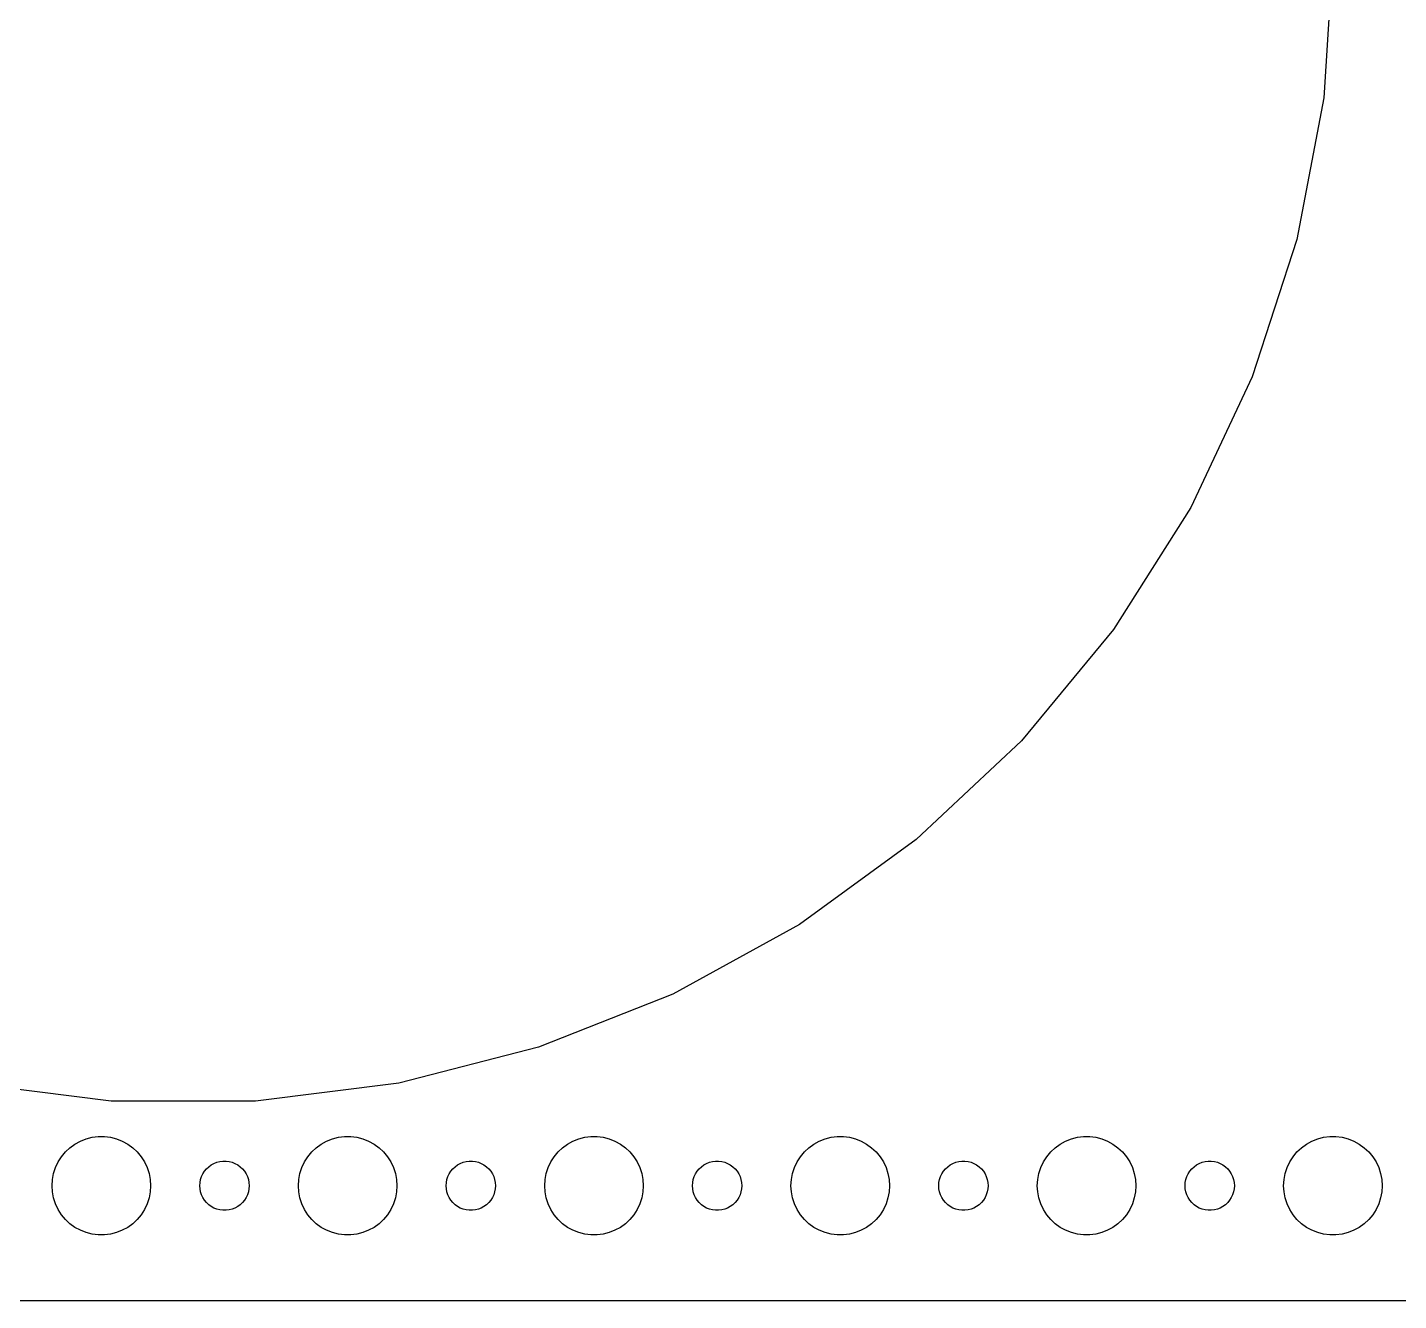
# Model space of a CAD drawing. Header units: metres. Extents: x -232 to 232, y -82 to 82.
# Drawn here: x -154.5 to -71, y -82 to -4.5 of the extents above; entities that cross this region are included whole.
import ezdxf

# ---------------------------------------------------------------- set-up
doc = ezdxf.new("R2010")
doc.units = ezdxf.units.M

msp = doc.modelspace()

# ---------------------------------------------------------------- linework, layer by layer
for p, q in [((-75, 0), (-75.552, -8.77332)), ((-75.552, -8.77332), (-77.1992, -17.4083)), ((-77.1992, -17.4083), (-79.9156, -25.7687)), ((-79.9156, -25.7687), (-83.6585, -33.7227)), ((-83.6585, -33.7227), (-88.3688, -41.145)), ((-88.3688, -41.145), (-93.9722, -47.9183)), ((-93.9722, -47.9183), (-100.38, -53.9359)), ((-100.38, -53.9359), (-107.492, -59.103)), ((-107.492, -59.103), (-115.195, -63.3379)), ((-115.195, -63.3379), (-123.369, -66.574)), ((-123.369, -66.574), (-131.883, -68.7601)), ((-149.395, -69.8619), (-158.117, -68.7601)), ((-131.883, -68.7601), (-140.605, -69.8619)), ((-140.605, -69.8619), (-149.395, -69.8619)), ((-151.912, -72.6885), (-151.607, -72.467)), ((-151.607, -72.467), (-151.277, -72.2855)), ((-151.277, -72.2855), (-150.927, -72.1468)), ((-150.927, -72.1468), (-150.562, -72.0531)), ((-150.562, -72.0531), (-150.188, -72.0059)), ((-150.188, -72.0059), (-149.812, -72.0059)), ((-149.812, -72.0059), (-149.438, -72.0531)), ((-149.438, -72.0531), (-149.073, -72.1468)), ((-149.073, -72.1468), (-148.723, -72.2855)), ((-148.723, -72.2855), (-148.393, -72.467)), ((-148.393, -72.467), (-148.088, -72.6885)), ((-136.912, -72.6885), (-136.607, -72.467)), ((-136.607, -72.467), (-136.277, -72.2855)), ((-136.277, -72.2855), (-135.927, -72.1468)), ((-135.927, -72.1468), (-135.562, -72.0531)), ((-135.562, -72.0531), (-135.188, -72.0059)), ((-135.188, -72.0059), (-134.812, -72.0059)), ((-134.812, -72.0059), (-134.438, -72.0531)), ((-134.438, -72.0531), (-134.073, -72.1468)), ((-134.073, -72.1468), (-133.723, -72.2855)), ((-133.723, -72.2855), (-133.393, -72.467)), ((-133.393, -72.467), (-133.088, -72.6885)), ((-121.912, -72.6885), (-121.607, -72.467)), ((-121.607, -72.467), (-121.277, -72.2855)), ((-121.277, -72.2855), (-120.927, -72.1468)), ((-120.927, -72.1468), (-120.562, -72.0531)), ((-120.562, -72.0531), (-120.188, -72.0059)), ((-120.188, -72.0059), (-119.812, -72.0059)), ((-119.812, -72.0059), (-119.438, -72.0531)), ((-119.438, -72.0531), (-119.073, -72.1468)), ((-119.073, -72.1468), (-118.723, -72.2855)), ((-118.723, -72.2855), (-118.393, -72.467)), ((-118.393, -72.467), (-118.088, -72.6885)), ((-106.912, -72.6885), (-106.607, -72.467)), ((-106.607, -72.467), (-106.277, -72.2855)), ((-106.277, -72.2855), (-105.927, -72.1468)), ((-105.927, -72.1468), (-105.562, -72.0531)), ((-105.562, -72.0531), (-105.188, -72.0059)), ((-105.188, -72.0059), (-104.812, -72.0059)), ((-104.812, -72.0059), (-104.438, -72.0531)), ((-104.438, -72.0531), (-104.073, -72.1468)), ((-104.073, -72.1468), (-103.723, -72.2855)), ((-103.723, -72.2855), (-103.393, -72.467)), ((-103.393, -72.467), (-103.088, -72.6885)), ((-91.9123, -72.6885), (-91.6075, -72.467)), ((-91.6075, -72.467), (-91.2773, -72.2855)), ((-91.2773, -72.2855), (-90.927, -72.1468)), ((-90.927, -72.1468), (-90.5621, -72.0531)), ((-90.5621, -72.0531), (-90.1884, -72.0059)), ((-90.1884, -72.0059), (-89.8116, -72.0059)), ((-89.8116, -72.0059), (-89.4379, -72.0531)), ((-89.4379, -72.0531), (-89.073, -72.1468)), ((-89.073, -72.1468), (-88.7227, -72.2855)), ((-88.7227, -72.2855), (-88.3925, -72.467)), ((-88.3925, -72.467), (-88.0877, -72.6885)), ((-76.9123, -72.6885), (-76.6075, -72.467)), ((-76.6075, -72.467), (-76.2773, -72.2855)), ((-76.2773, -72.2855), (-75.927, -72.1468)), ((-75.927, -72.1468), (-75.5621, -72.0531)), ((-75.5621, -72.0531), (-75.1884, -72.0059)), ((-75.1884, -72.0059), (-74.8116, -72.0059)), ((-74.8116, -72.0059), (-74.4379, -72.0531)), ((-74.4379, -72.0531), (-74.073, -72.1468)), ((-74.073, -72.1468), (-73.7227, -72.2855)), ((-73.7227, -72.2855), (-73.3925, -72.467)), ((-73.3925, -72.467), (-73.0877, -72.6885)), ((-152.629, -73.5547), (-152.427, -73.2366)), ((-152.427, -73.2366), (-152.187, -72.9464)), ((-152.187, -72.9464), (-151.912, -72.6885)), ((-148.088, -72.6885), (-147.813, -72.9464)), ((-147.813, -72.9464), (-147.573, -73.2366)), ((-147.573, -73.2366), (-147.371, -73.5547)), ((-137.629, -73.5547), (-137.427, -73.2366)), ((-137.427, -73.2366), (-137.187, -72.9464)), ((-137.187, -72.9464), (-136.912, -72.6885)), ((-133.088, -72.6885), (-132.813, -72.9464)), ((-132.813, -72.9464), (-132.573, -73.2366)), ((-132.573, -73.2366), (-132.371, -73.5547)), ((-122.629, -73.5547), (-122.427, -73.2366)), ((-122.427, -73.2366), (-122.187, -72.9464)), ((-122.187, -72.9464), (-121.912, -72.6885)), ((-118.088, -72.6885), (-117.813, -72.9464)), ((-117.813, -72.9464), (-117.573, -73.2366)), ((-117.573, -73.2366), (-117.371, -73.5547)), ((-107.629, -73.5547), (-107.427, -73.2366)), ((-107.427, -73.2366), (-107.187, -72.9464)), ((-107.187, -72.9464), (-106.912, -72.6885)), ((-103.088, -72.6885), (-102.813, -72.9464)), ((-102.813, -72.9464), (-102.573, -73.2366)), ((-102.573, -73.2366), (-102.371, -73.5547)), ((-92.6289, -73.5547), (-92.427, -73.2366)), ((-92.427, -73.2366), (-92.1869, -72.9464)), ((-92.1869, -72.9464), (-91.9123, -72.6885)), ((-88.0877, -72.6885), (-87.8131, -72.9464)), ((-87.8131, -72.9464), (-87.573, -73.2366)), ((-87.573, -73.2366), (-87.3711, -73.5547)), ((-77.6289, -73.5547), (-77.427, -73.2366)), ((-77.427, -73.2366), (-77.1869, -72.9464)), ((-77.1869, -72.9464), (-76.9123, -72.6885)), ((-73.0877, -72.6885), (-72.8131, -72.9464)), ((-72.8131, -72.9464), (-72.573, -73.2366)), ((-72.573, -73.2366), (-72.3711, -73.5547)), ((-152.976, -74.624), (-152.906, -74.2539)), ((-152.906, -74.2539), (-152.789, -73.8956)), ((-152.789, -73.8956), (-152.629, -73.5547)), ((-147.371, -73.5547), (-147.211, -73.8956)), ((-147.211, -73.8956), (-147.094, -74.2539)), ((-147.094, -74.2539), (-147.024, -74.624)), ((-143.895, -74.4478), (-143.814, -74.2774)), ((-143.814, -74.2774), (-143.714, -74.1183)), ((-143.714, -74.1183), (-143.593, -73.9732)), ((-143.593, -73.9732), (-143.456, -73.8442)), ((-143.456, -73.8442), (-143.304, -73.7335)), ((-143.304, -73.7335), (-143.139, -73.6428)), ((-143.139, -73.6428), (-142.964, -73.5734)), ((-142.964, -73.5734), (-142.781, -73.5266)), ((-142.781, -73.5266), (-142.594, -73.503)), ((-142.594, -73.503), (-142.406, -73.503)), ((-142.406, -73.503), (-142.219, -73.5266)), ((-142.219, -73.5266), (-142.036, -73.5734)), ((-142.036, -73.5734), (-141.861, -73.6428)), ((-141.861, -73.6428), (-141.696, -73.7335)), ((-141.696, -73.7335), (-141.544, -73.8442)), ((-141.544, -73.8442), (-141.407, -73.9732)), ((-141.407, -73.9732), (-141.286, -74.1183)), ((-141.286, -74.1183), (-141.186, -74.2774)), ((-141.186, -74.2774), (-141.105, -74.4478)), ((-137.976, -74.624), (-137.906, -74.2539)), ((-137.906, -74.2539), (-137.789, -73.8956)), ((-137.789, -73.8956), (-137.629, -73.5547)), ((-132.371, -73.5547), (-132.211, -73.8956)), ((-132.211, -73.8956), (-132.094, -74.2539)), ((-132.094, -74.2539), (-132.024, -74.624)), ((-128.895, -74.4478), (-128.814, -74.2774)), ((-128.814, -74.2774), (-128.714, -74.1183)), ((-128.714, -74.1183), (-128.593, -73.9732)), ((-128.593, -73.9732), (-128.456, -73.8442)), ((-128.456, -73.8442), (-128.304, -73.7335)), ((-128.304, -73.7335), (-128.139, -73.6428)), ((-128.139, -73.6428), (-127.964, -73.5734)), ((-127.964, -73.5734), (-127.781, -73.5266)), ((-127.781, -73.5266), (-127.594, -73.503)), ((-127.594, -73.503), (-127.406, -73.503)), ((-127.406, -73.503), (-127.219, -73.5266)), ((-127.219, -73.5266), (-127.036, -73.5734)), ((-127.036, -73.5734), (-126.861, -73.6428)), ((-126.861, -73.6428), (-126.696, -73.7335)), ((-126.696, -73.7335), (-126.544, -73.8442)), ((-126.544, -73.8442), (-126.407, -73.9732)), ((-126.407, -73.9732), (-126.286, -74.1183)), ((-126.286, -74.1183), (-126.186, -74.2774)), ((-126.186, -74.2774), (-126.105, -74.4478)), ((-122.976, -74.624), (-122.906, -74.2539)), ((-122.906, -74.2539), (-122.789, -73.8956)), ((-122.789, -73.8956), (-122.629, -73.5547)), ((-117.371, -73.5547), (-117.211, -73.8956)), ((-117.211, -73.8956), (-117.094, -74.2539)), ((-117.094, -74.2539), (-117.024, -74.624)), ((-113.895, -74.4478), (-113.814, -74.2774)), ((-113.814, -74.2774), (-113.714, -74.1183)), ((-113.714, -74.1183), (-113.593, -73.9732)), ((-113.593, -73.9732), (-113.456, -73.8442)), ((-113.456, -73.8442), (-113.304, -73.7335)), ((-113.304, -73.7335), (-113.139, -73.6428)), ((-113.139, -73.6428), (-112.964, -73.5734)), ((-112.964, -73.5734), (-112.781, -73.5266)), ((-112.781, -73.5266), (-112.594, -73.503)), ((-112.594, -73.503), (-112.406, -73.503)), ((-112.406, -73.503), (-112.219, -73.5266)), ((-112.219, -73.5266), (-112.036, -73.5734)), ((-112.036, -73.5734), (-111.861, -73.6428)), ((-111.861, -73.6428), (-111.696, -73.7335)), ((-111.696, -73.7335), (-111.544, -73.8442)), ((-111.544, -73.8442), (-111.407, -73.9732)), ((-111.407, -73.9732), (-111.286, -74.1183)), ((-111.286, -74.1183), (-111.186, -74.2774)), ((-111.186, -74.2774), (-111.105, -74.4478)), ((-107.976, -74.624), (-107.906, -74.2539)), ((-107.906, -74.2539), (-107.789, -73.8956)), ((-107.789, -73.8956), (-107.629, -73.5547)), ((-102.371, -73.5547), (-102.211, -73.8956)), ((-102.211, -73.8956), (-102.094, -74.2539)), ((-102.094, -74.2539), (-102.024, -74.624)), ((-98.8947, -74.4478), (-98.8145, -74.2774)), ((-98.8145, -74.2774), (-98.7135, -74.1183)), ((-98.7135, -74.1183), (-98.5934, -73.9732)), ((-98.5934, -73.9732), (-98.4561, -73.8442)), ((-98.4561, -73.8442), (-98.3037, -73.7335)), ((-98.3037, -73.7335), (-98.1387, -73.6428)), ((-98.1387, -73.6428), (-97.9635, -73.5734)), ((-97.9635, -73.5734), (-97.7811, -73.5266)), ((-97.7811, -73.5266), (-97.5942, -73.503)), ((-97.5942, -73.503), (-97.4058, -73.503)), ((-97.4058, -73.503), (-97.2189, -73.5266)), ((-97.2189, -73.5266), (-97.0365, -73.5734)), ((-97.0365, -73.5734), (-96.8613, -73.6428)), ((-96.8613, -73.6428), (-96.6963, -73.7335)), ((-96.6963, -73.7335), (-96.5439, -73.8442)), ((-96.5439, -73.8442), (-96.4065, -73.9732)), ((-96.4065, -73.9732), (-96.2865, -74.1183)), ((-96.2865, -74.1183), (-96.1855, -74.2774)), ((-96.1855, -74.2774), (-96.1053, -74.4478)), ((-92.9763, -74.624), (-92.9057, -74.2539)), ((-92.9057, -74.2539), (-92.7893, -73.8956)), ((-92.7893, -73.8956), (-92.6289, -73.5547)), ((-87.3711, -73.5547), (-87.2107, -73.8956)), ((-87.2107, -73.8956), (-87.0943, -74.2539)), ((-87.0943, -74.2539), (-87.0237, -74.624)), ((-83.8947, -74.4478), (-83.8145, -74.2774)), ((-83.8145, -74.2774), (-83.7135, -74.1183)), ((-83.7135, -74.1183), (-83.5934, -73.9732)), ((-83.5934, -73.9732), (-83.4561, -73.8442)), ((-83.4561, -73.8442), (-83.3037, -73.7335)), ((-83.3037, -73.7335), (-83.1387, -73.6428)), ((-83.1387, -73.6428), (-82.9635, -73.5734)), ((-82.9635, -73.5734), (-82.7811, -73.5266)), ((-82.7811, -73.5266), (-82.5942, -73.503)), ((-82.5942, -73.503), (-82.4058, -73.503)), ((-82.4058, -73.503), (-82.2189, -73.5266)), ((-82.2189, -73.5266), (-82.0365, -73.5734)), ((-82.0365, -73.5734), (-81.8613, -73.6428)), ((-81.8613, -73.6428), (-81.6963, -73.7335)), ((-81.6963, -73.7335), (-81.5439, -73.8442)), ((-81.5439, -73.8442), (-81.4065, -73.9732)), ((-81.4065, -73.9732), (-81.2865, -74.1183)), ((-81.2865, -74.1183), (-81.1855, -74.2774)), ((-81.1855, -74.2774), (-81.1053, -74.4478)), ((-77.9763, -74.624), (-77.9057, -74.2539)), ((-77.9057, -74.2539), (-77.7893, -73.8956)), ((-77.7893, -73.8956), (-77.6289, -73.5547)), ((-72.3711, -73.5547), (-72.2107, -73.8956)), ((-72.2107, -73.8956), (-72.0943, -74.2539)), ((-72.0943, -74.2539), (-72.0237, -74.624)), ((-153, -75), (-152.976, -74.624)), ((-152.976, -75.376), (-153, -75)), ((-147.024, -74.624), (-147, -75)), ((-147, -75), (-147.024, -75.376)), ((-144, -75), (-143.988, -74.812)), ((-143.988, -75.188), (-144, -75)), ((-143.988, -74.812), (-143.953, -74.627)), ((-143.953, -74.627), (-143.895, -74.4478)), ((-141.105, -74.4478), (-141.047, -74.627)), ((-141.047, -74.627), (-141.012, -74.812)), ((-141.012, -74.812), (-141, -75)), ((-141, -75), (-141.012, -75.188)), ((-138, -75), (-137.976, -74.624)), ((-137.976, -75.376), (-138, -75)), ((-132.024, -74.624), (-132, -75)), ((-132, -75), (-132.024, -75.376)), ((-129, -75), (-128.988, -74.812)), ((-128.988, -75.188), (-129, -75)), ((-128.988, -74.812), (-128.953, -74.627)), ((-128.953, -74.627), (-128.895, -74.4478)), ((-126.105, -74.4478), (-126.047, -74.627)), ((-126.047, -74.627), (-126.012, -74.812)), ((-126.012, -74.812), (-126, -75)), ((-126, -75), (-126.012, -75.188)), ((-123, -75), (-122.976, -74.624)), ((-122.976, -75.376), (-123, -75)), ((-117.024, -74.624), (-117, -75)), ((-117, -75), (-117.024, -75.376)), ((-114, -75), (-113.988, -74.812)), ((-113.988, -75.188), (-114, -75)), ((-113.988, -74.812), (-113.953, -74.627)), ((-113.953, -74.627), (-113.895, -74.4478)), ((-111.105, -74.4478), (-111.047, -74.627)), ((-111.047, -74.627), (-111.012, -74.812)), ((-111.012, -74.812), (-111, -75)), ((-111, -75), (-111.012, -75.188)), ((-108, -75), (-107.976, -74.624)), ((-107.976, -75.376), (-108, -75)), ((-102.024, -74.624), (-102, -75)), ((-102, -75), (-102.024, -75.376)), ((-99, -75), (-98.9882, -74.812)), ((-98.9882, -75.188), (-99, -75)), ((-98.9882, -74.812), (-98.9529, -74.627)), ((-98.9529, -74.627), (-98.8947, -74.4478)), ((-96.1053, -74.4478), (-96.0471, -74.627)), ((-96.0471, -74.627), (-96.0118, -74.812)), ((-96.0118, -74.812), (-96, -75)), ((-96, -75), (-96.0118, -75.188)), ((-93, -75), (-92.9763, -74.624)), ((-92.9763, -75.376), (-93, -75)), ((-87.0237, -74.624), (-87, -75)), ((-87, -75), (-87.0237, -75.376)), ((-84, -75), (-83.9882, -74.812)), ((-83.9882, -75.188), (-84, -75)), ((-83.9882, -74.812), (-83.9529, -74.627)), ((-83.9529, -74.627), (-83.8947, -74.4478)), ((-81.1053, -74.4478), (-81.0471, -74.627)), ((-81.0471, -74.627), (-81.0118, -74.812)), ((-81.0118, -74.812), (-81, -75)), ((-81, -75), (-81.0118, -75.188)), ((-78, -75), (-77.9763, -74.624)), ((-77.9763, -75.376), (-78, -75)), ((-72.0237, -74.624), (-72, -75)), ((-72, -75), (-72.0237, -75.376)), ((-152.906, -75.7461), (-152.976, -75.376)), ((-152.789, -76.1044), (-152.906, -75.7461)), ((-147.094, -75.7461), (-147.211, -76.1044)), ((-147.024, -75.376), (-147.094, -75.7461)), ((-143.953, -75.373), (-143.988, -75.188)), ((-143.895, -75.5522), (-143.953, -75.373)), ((-143.814, -75.7226), (-143.895, -75.5522)), ((-143.714, -75.8817), (-143.814, -75.7226)), ((-143.593, -76.0268), (-143.714, -75.8817)), ((-141.286, -75.8817), (-141.407, -76.0268)), ((-141.186, -75.7226), (-141.286, -75.8817)), ((-141.105, -75.5522), (-141.186, -75.7226)), ((-141.047, -75.373), (-141.105, -75.5522)), ((-141.012, -75.188), (-141.047, -75.373)), ((-137.906, -75.7461), (-137.976, -75.376)), ((-137.789, -76.1044), (-137.906, -75.7461)), ((-132.094, -75.7461), (-132.211, -76.1044)), ((-132.024, -75.376), (-132.094, -75.7461)), ((-128.953, -75.373), (-128.988, -75.188)), ((-128.895, -75.5522), (-128.953, -75.373)), ((-128.814, -75.7226), (-128.895, -75.5522)), ((-128.714, -75.8817), (-128.814, -75.7226)), ((-128.593, -76.0268), (-128.714, -75.8817)), ((-126.286, -75.8817), (-126.407, -76.0268)), ((-126.186, -75.7226), (-126.286, -75.8817)), ((-126.105, -75.5522), (-126.186, -75.7226)), ((-126.047, -75.373), (-126.105, -75.5522)), ((-126.012, -75.188), (-126.047, -75.373)), ((-122.906, -75.7461), (-122.976, -75.376)), ((-122.789, -76.1044), (-122.906, -75.7461)), ((-117.094, -75.7461), (-117.211, -76.1044)), ((-117.024, -75.376), (-117.094, -75.7461)), ((-113.953, -75.373), (-113.988, -75.188)), ((-113.895, -75.5522), (-113.953, -75.373)), ((-113.814, -75.7226), (-113.895, -75.5522)), ((-113.714, -75.8817), (-113.814, -75.7226)), ((-113.593, -76.0268), (-113.714, -75.8817)), ((-111.286, -75.8817), (-111.407, -76.0268)), ((-111.186, -75.7226), (-111.286, -75.8817)), ((-111.105, -75.5522), (-111.186, -75.7226)), ((-111.047, -75.373), (-111.105, -75.5522)), ((-111.012, -75.188), (-111.047, -75.373)), ((-107.906, -75.7461), (-107.976, -75.376)), ((-107.789, -76.1044), (-107.906, -75.7461)), ((-102.094, -75.7461), (-102.211, -76.1044)), ((-102.024, -75.376), (-102.094, -75.7461)), ((-98.9529, -75.373), (-98.9882, -75.188)), ((-98.8947, -75.5522), (-98.9529, -75.373)), ((-98.8145, -75.7226), (-98.8947, -75.5522)), ((-98.7135, -75.8817), (-98.8145, -75.7226)), ((-98.5934, -76.0268), (-98.7135, -75.8817)), ((-96.2865, -75.8817), (-96.4065, -76.0268)), ((-96.1855, -75.7226), (-96.2865, -75.8817)), ((-96.1053, -75.5522), (-96.1855, -75.7226)), ((-96.0471, -75.373), (-96.1053, -75.5522)), ((-96.0118, -75.188), (-96.0471, -75.373)), ((-92.9057, -75.7461), (-92.9763, -75.376)), ((-92.7893, -76.1044), (-92.9057, -75.7461)), ((-87.0943, -75.7461), (-87.2107, -76.1044)), ((-87.0237, -75.376), (-87.0943, -75.7461)), ((-83.9529, -75.373), (-83.9882, -75.188)), ((-83.8947, -75.5522), (-83.9529, -75.373)), ((-83.8145, -75.7226), (-83.8947, -75.5522)), ((-83.7135, -75.8817), (-83.8145, -75.7226)), ((-83.5934, -76.0268), (-83.7135, -75.8817)), ((-81.2865, -75.8817), (-81.4065, -76.0268)), ((-81.1855, -75.7226), (-81.2865, -75.8817)), ((-81.1053, -75.5522), (-81.1855, -75.7226)), ((-81.0471, -75.373), (-81.1053, -75.5522)), ((-81.0118, -75.188), (-81.0471, -75.373)), ((-77.9057, -75.7461), (-77.9763, -75.376)), ((-77.7893, -76.1044), (-77.9057, -75.7461)), ((-72.0943, -75.7461), (-72.2107, -76.1044)), ((-72.0237, -75.376), (-72.0943, -75.7461)), ((-152.629, -76.4453), (-152.789, -76.1044)), ((-152.427, -76.7634), (-152.629, -76.4453)), ((-152.187, -77.0536), (-152.427, -76.7634)), ((-147.573, -76.7634), (-147.813, -77.0536)), ((-147.371, -76.4453), (-147.573, -76.7634)), ((-147.211, -76.1044), (-147.371, -76.4453)), ((-143.456, -76.1558), (-143.593, -76.0268)), ((-143.304, -76.2665), (-143.456, -76.1558)), ((-143.139, -76.3572), (-143.304, -76.2665)), ((-142.964, -76.4266), (-143.139, -76.3572)), ((-142.781, -76.4734), (-142.964, -76.4266)), ((-142.594, -76.497), (-142.781, -76.4734)), ((-142.406, -76.497), (-142.594, -76.497)), ((-142.219, -76.4734), (-142.406, -76.497)), ((-142.036, -76.4266), (-142.219, -76.4734)), ((-141.861, -76.3572), (-142.036, -76.4266)), ((-141.696, -76.2665), (-141.861, -76.3572)), ((-141.544, -76.1558), (-141.696, -76.2665)), ((-141.407, -76.0268), (-141.544, -76.1558)), ((-137.629, -76.4453), (-137.789, -76.1044)), ((-137.427, -76.7634), (-137.629, -76.4453)), ((-137.187, -77.0536), (-137.427, -76.7634)), ((-132.573, -76.7634), (-132.813, -77.0536)), ((-132.371, -76.4453), (-132.573, -76.7634)), ((-132.211, -76.1044), (-132.371, -76.4453)), ((-128.456, -76.1558), (-128.593, -76.0268)), ((-128.304, -76.2665), (-128.456, -76.1558)), ((-128.139, -76.3572), (-128.304, -76.2665)), ((-127.964, -76.4266), (-128.139, -76.3572)), ((-127.781, -76.4734), (-127.964, -76.4266)), ((-127.594, -76.497), (-127.781, -76.4734)), ((-127.406, -76.497), (-127.594, -76.497)), ((-127.219, -76.4734), (-127.406, -76.497)), ((-127.036, -76.4266), (-127.219, -76.4734)), ((-126.861, -76.3572), (-127.036, -76.4266)), ((-126.696, -76.2665), (-126.861, -76.3572)), ((-126.544, -76.1558), (-126.696, -76.2665)), ((-126.407, -76.0268), (-126.544, -76.1558)), ((-122.629, -76.4453), (-122.789, -76.1044)), ((-122.427, -76.7634), (-122.629, -76.4453)), ((-122.187, -77.0536), (-122.427, -76.7634)), ((-117.573, -76.7634), (-117.813, -77.0536)), ((-117.371, -76.4453), (-117.573, -76.7634)), ((-117.211, -76.1044), (-117.371, -76.4453)), ((-113.456, -76.1558), (-113.593, -76.0268)), ((-113.304, -76.2665), (-113.456, -76.1558)), ((-113.139, -76.3572), (-113.304, -76.2665)), ((-112.964, -76.4266), (-113.139, -76.3572)), ((-112.781, -76.4734), (-112.964, -76.4266)), ((-112.594, -76.497), (-112.781, -76.4734)), ((-112.406, -76.497), (-112.594, -76.497)), ((-112.219, -76.4734), (-112.406, -76.497)), ((-112.036, -76.4266), (-112.219, -76.4734)), ((-111.861, -76.3572), (-112.036, -76.4266)), ((-111.696, -76.2665), (-111.861, -76.3572)), ((-111.544, -76.1558), (-111.696, -76.2665)), ((-111.407, -76.0268), (-111.544, -76.1558)), ((-107.629, -76.4453), (-107.789, -76.1044)), ((-107.427, -76.7634), (-107.629, -76.4453)), ((-107.187, -77.0536), (-107.427, -76.7634)), ((-102.573, -76.7634), (-102.813, -77.0536)), ((-102.371, -76.4453), (-102.573, -76.7634)), ((-102.211, -76.1044), (-102.371, -76.4453)), ((-98.4561, -76.1558), (-98.5934, -76.0268)), ((-98.3037, -76.2665), (-98.4561, -76.1558)), ((-98.1387, -76.3572), (-98.3037, -76.2665)), ((-97.9635, -76.4266), (-98.1387, -76.3572)), ((-97.7811, -76.4734), (-97.9635, -76.4266)), ((-97.5942, -76.497), (-97.7811, -76.4734)), ((-97.4058, -76.497), (-97.5942, -76.497)), ((-97.2189, -76.4734), (-97.4058, -76.497)), ((-97.0365, -76.4266), (-97.2189, -76.4734)), ((-96.8613, -76.3572), (-97.0365, -76.4266)), ((-96.6963, -76.2665), (-96.8613, -76.3572)), ((-96.5439, -76.1558), (-96.6963, -76.2665)), ((-96.4065, -76.0268), (-96.5439, -76.1558)), ((-92.6289, -76.4453), (-92.7893, -76.1044)), ((-92.427, -76.7634), (-92.6289, -76.4453)), ((-92.1869, -77.0536), (-92.427, -76.7634)), ((-87.573, -76.7634), (-87.8131, -77.0536)), ((-87.3711, -76.4453), (-87.573, -76.7634)), ((-87.2107, -76.1044), (-87.3711, -76.4453)), ((-83.4561, -76.1558), (-83.5934, -76.0268)), ((-83.3037, -76.2665), (-83.4561, -76.1558)), ((-83.1387, -76.3572), (-83.3037, -76.2665)), ((-82.9635, -76.4266), (-83.1387, -76.3572)), ((-82.7811, -76.4734), (-82.9635, -76.4266)), ((-82.5942, -76.497), (-82.7811, -76.4734)), ((-82.4058, -76.497), (-82.5942, -76.497)), ((-82.2189, -76.4734), (-82.4058, -76.497)), ((-82.0365, -76.4266), (-82.2189, -76.4734)), ((-81.8613, -76.3572), (-82.0365, -76.4266)), ((-81.6963, -76.2665), (-81.8613, -76.3572)), ((-81.5439, -76.1558), (-81.6963, -76.2665)), ((-81.4065, -76.0268), (-81.5439, -76.1558)), ((-77.6289, -76.4453), (-77.7893, -76.1044)), ((-77.427, -76.7634), (-77.6289, -76.4453)), ((-77.1869, -77.0536), (-77.427, -76.7634)), ((-72.573, -76.7634), (-72.8131, -77.0536)), ((-72.3711, -76.4453), (-72.573, -76.7634)), ((-72.2107, -76.1044), (-72.3711, -76.4453)), ((-151.912, -77.3115), (-152.187, -77.0536)), ((-151.607, -77.533), (-151.912, -77.3115)), ((-151.277, -77.7145), (-151.607, -77.533)), ((-148.393, -77.533), (-148.723, -77.7145)), ((-148.088, -77.3115), (-148.393, -77.533)), ((-147.813, -77.0536), (-148.088, -77.3115)), ((-136.912, -77.3115), (-137.187, -77.0536)), ((-136.607, -77.533), (-136.912, -77.3115)), ((-136.277, -77.7145), (-136.607, -77.533)), ((-133.393, -77.533), (-133.723, -77.7145)), ((-133.088, -77.3115), (-133.393, -77.533)), ((-132.813, -77.0536), (-133.088, -77.3115)), ((-121.912, -77.3115), (-122.187, -77.0536)), ((-121.607, -77.533), (-121.912, -77.3115)), ((-121.277, -77.7145), (-121.607, -77.533)), ((-118.393, -77.533), (-118.723, -77.7145)), ((-118.088, -77.3115), (-118.393, -77.533)), ((-117.813, -77.0536), (-118.088, -77.3115)), ((-106.912, -77.3115), (-107.187, -77.0536)), ((-106.607, -77.533), (-106.912, -77.3115)), ((-106.277, -77.7145), (-106.607, -77.533)), ((-103.393, -77.533), (-103.723, -77.7145)), ((-103.088, -77.3115), (-103.393, -77.533)), ((-102.813, -77.0536), (-103.088, -77.3115)), ((-91.9123, -77.3115), (-92.1869, -77.0536)), ((-91.6075, -77.533), (-91.9123, -77.3115)), ((-91.2773, -77.7145), (-91.6075, -77.533)), ((-88.3925, -77.533), (-88.7227, -77.7145)), ((-88.0877, -77.3115), (-88.3925, -77.533)), ((-87.8131, -77.0536), (-88.0877, -77.3115)), ((-76.9123, -77.3115), (-77.1869, -77.0536)), ((-76.6075, -77.533), (-76.9123, -77.3115)), ((-76.2773, -77.7145), (-76.6075, -77.533)), ((-73.3925, -77.533), (-73.7227, -77.7145)), ((-73.0877, -77.3115), (-73.3925, -77.533)), ((-72.8131, -77.0536), (-73.0877, -77.3115)), ((-150.927, -77.8532), (-151.277, -77.7145)), ((-150.562, -77.9469), (-150.927, -77.8532)), ((-150.188, -77.9941), (-150.562, -77.9469)), ((-149.812, -77.9941), (-150.188, -77.9941)), ((-149.438, -77.9469), (-149.812, -77.9941)), ((-149.073, -77.8532), (-149.438, -77.9469)), ((-148.723, -77.7145), (-149.073, -77.8532)), ((-135.927, -77.8532), (-136.277, -77.7145)), ((-135.562, -77.9469), (-135.927, -77.8532)), ((-135.188, -77.9941), (-135.562, -77.9469)), ((-134.812, -77.9941), (-135.188, -77.9941)), ((-134.438, -77.9469), (-134.812, -77.9941)), ((-134.073, -77.8532), (-134.438, -77.9469)), ((-133.723, -77.7145), (-134.073, -77.8532)), ((-120.927, -77.8532), (-121.277, -77.7145)), ((-120.562, -77.9469), (-120.927, -77.8532)), ((-120.188, -77.9941), (-120.562, -77.9469)), ((-119.812, -77.9941), (-120.188, -77.9941)), ((-119.438, -77.9469), (-119.812, -77.9941)), ((-119.073, -77.8532), (-119.438, -77.9469)), ((-118.723, -77.7145), (-119.073, -77.8532)), ((-105.927, -77.8532), (-106.277, -77.7145)), ((-105.562, -77.9469), (-105.927, -77.8532)), ((-105.188, -77.9941), (-105.562, -77.9469)), ((-104.812, -77.9941), (-105.188, -77.9941)), ((-104.438, -77.9469), (-104.812, -77.9941)), ((-104.073, -77.8532), (-104.438, -77.9469)), ((-103.723, -77.7145), (-104.073, -77.8532)), ((-90.927, -77.8532), (-91.2773, -77.7145)), ((-90.5621, -77.9469), (-90.927, -77.8532)), ((-90.1884, -77.9941), (-90.5621, -77.9469)), ((-89.8116, -77.9941), (-90.1884, -77.9941)), ((-89.4379, -77.9469), (-89.8116, -77.9941)), ((-89.073, -77.8532), (-89.4379, -77.9469)), ((-88.7227, -77.7145), (-89.073, -77.8532)), ((-75.927, -77.8532), (-76.2773, -77.7145)), ((-75.5621, -77.9469), (-75.927, -77.8532)), ((-75.1884, -77.9941), (-75.5621, -77.9469)), ((-74.8116, -77.9941), (-75.1884, -77.9941)), ((-74.4379, -77.9469), (-74.8116, -77.9941)), ((-74.073, -77.8532), (-74.4379, -77.9469)), ((-73.7227, -77.7145), (-74.073, -77.8532)), ((-227.314, -81.9901), (227.314, -81.9901))]:
    msp.add_line(p, q)

doc.saveas('drawing.dxf')
